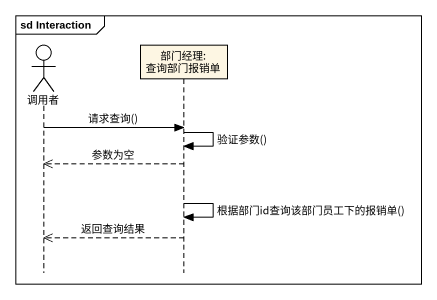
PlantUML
@startuml
mainframe sd Interaction
hide footbox
actor 调用者
participant "部门经理: 查询部门报销单" as 部门经理_查询部门报销单

调用者 -> 部门经理_查询部门报销单 : 请求查询()
部门经理_查询部门报销单 -> 部门经理_查询部门报销单 : 验证参数()
部门经理_查询部门报销单 -->> 调用者 : 参数为空
部门经理_查询部门报销单 -> 部门经理_查询部门报销单 : 根据部门id查询该部门员工下的报销单()
部门经理_查询部门报销单 -->> 调用者 : 返回查询结果
@enduml
